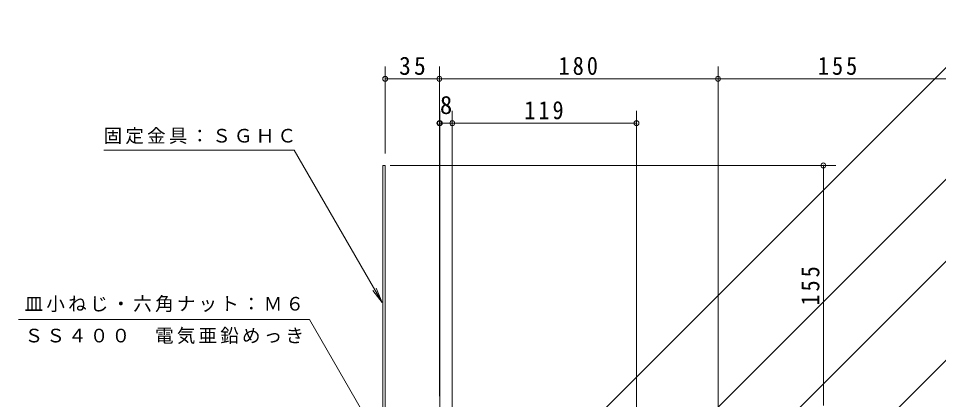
# Model space of a CAD drawing. Units: millimetres at full size, sheet at 1:4. Extents: x -442 to 455, y -549 to 474.
# Drawn here: x -442 to 152, y -141 to 105 of the extents above; entities that cross this region are included whole.
import ezdxf
from ezdxf.enums import TextEntityAlignment as Align

# ---------------------------------------------------------------- set-up
doc = ezdxf.new("R2010")
doc.units = ezdxf.units.MM
doc.header["$LTSCALE"] = 4
doc.header["$PDMODE"] = 32
doc.header["$PDSIZE"] = 3.2
for name, color, linetype, lineweight in [('0-4_その他', 7, 'Continuous', 9), ('0-5_寸法', 7, 'Continuous', 9), ('0-8', 2, 'Continuous', 9)]:
    doc.layers.add(name, color=color, linetype=linetype, lineweight=lineweight)
doc.styles.add('ＭＳ ゴシック', font='')
doc.styles.get('ＭＳ ゴシック').set_extended_font_data('MS Gothic')

msp = doc.modelspace()

# ---------------------------------------------------------------- linework, layer by layer
at = {"layer": '0-4_その他'}
for p, q in [((-205.18, 73.81), (-205.18, 17.639)), ((-170.18, 73.81), (-170.18, -139.134)), ((9.82, 73.81), (9.82, -313.89)), ((-205.18, 65.81), (-170.18, 65.81)), ((-170.18, 65.81), (9.82, 65.81)), ((9.82, 65.81), (164.82, 65.81)), ((-169.829, 45.165), (-169.829, -189.416)), ((-161.829, 45.165), (-161.829, -188.133)), ((-42.83, 45.165), (-42.83, -307.133)), ((-169.829, 37.165), (-161.829, 37.165)), ((-161.829, 37.165), (-42.83, 37.165)), ((85.863, 9.866), (-202.044, 9.866)), ((77.863, -145.134), (77.863, 9.866))]:
    msp.add_line(p, q, dxfattribs=at)
for p in [(-205.18, 65.81), (-170.18, 65.81), (9.82, 65.81), (-170.18, 37.165), (-169.829, 37.165), (-161.829, 37.165), (-42.83, 37.165), (77.863, 9.866)]:
    msp.add_point(p, dxfattribs=at)
at = {"layer": '0-5_寸法'}
for p, q in [((-152.173, -236.085), (188.752, 104.84)), ((-126.567, -282.628), (188.752, 32.691)), ((-386.961, 19.666), (-263.892, 19.666)), ((-207.095, -78.709), (-263.892, 19.666)), ((-86.034, -295.06), (188.752, -20.273)), ((-207.095, -78.709), (-213.183, -70.776)), ((-207.095, -78.709), (-210.922, -69.471)), ((-43.83, -316.782), (188.752, -84.2)), ((-254.072, -89.55), (-442.09, -89.55)), ((-206.261, -172.362), (-254.072, -89.55))]:
    msp.add_line(p, q, dxfattribs=at)
at = {"layer": '0-8'}
for points in [[(-206.78, 9.866), (-205.18, 9.866), (-205.18, -325.134)], [(-206.78, 9.866), (-206.78, -325.134), (-205.18, -325.134)]]:
    msp.add_lwpolyline(points, dxfattribs=at)

# ---------------------------------------------------------------- texts
at = {"layer": '0-4_その他', "color": 2, "style": 'ＭＳ ゴシック'}
msp.add_text('8', height=11.73, dxfattribs=at).set_placement((-169.829, 39.565), align=Align.BOTTOM_LEFT)
at = {"layer": '0-4_その他', "color": 2, "char_height": 11.73, "attachment_point": 7, "style": 'ＭＳ ゴシック'}
for s, insert in [('\\T1.27;\\W0.95;35', (-196.18, 68.21)), ('\\T1.27;\\W0.9;180', (-93.18, 68.21)), ('\\T1.27;\\W0.9;155', (74.32, 68.21)), ('\\T1.27;\\W0.9;119', (-115.329, 39.565))]:
    msp.add_mtext(s, dxfattribs=dict(at, insert=insert))
at = {"layer": '0-4_その他', "color": 2, "insert": (75.463, -80.634), "char_height": 11.73, "attachment_point": 7, "rotation": 90, "style": 'ＭＳ ゴシック'}
msp.add_mtext('\\T1.27;\\W0.9;155', dxfattribs=at)
at = {"layer": '0-5_寸法', "char_height": 8.798, "attachment_point": 7, "style": 'ＭＳ ゴシック'}
for s, insert in [('\\T1.17;固定金具：ＳＧＨＣ', (-387.076, 23.661)), ('\\T1.17;皿小ねじ・六角ナット：Ｍ６', (-438.081, -84.845)), ('\\T1.17;ＳＳ４００\u3000電気亜鉛めっき', (-438.081, -105.448))]:
    msp.add_mtext(s, dxfattribs=dict(at, insert=insert))

doc.saveas('drawing.dxf')
